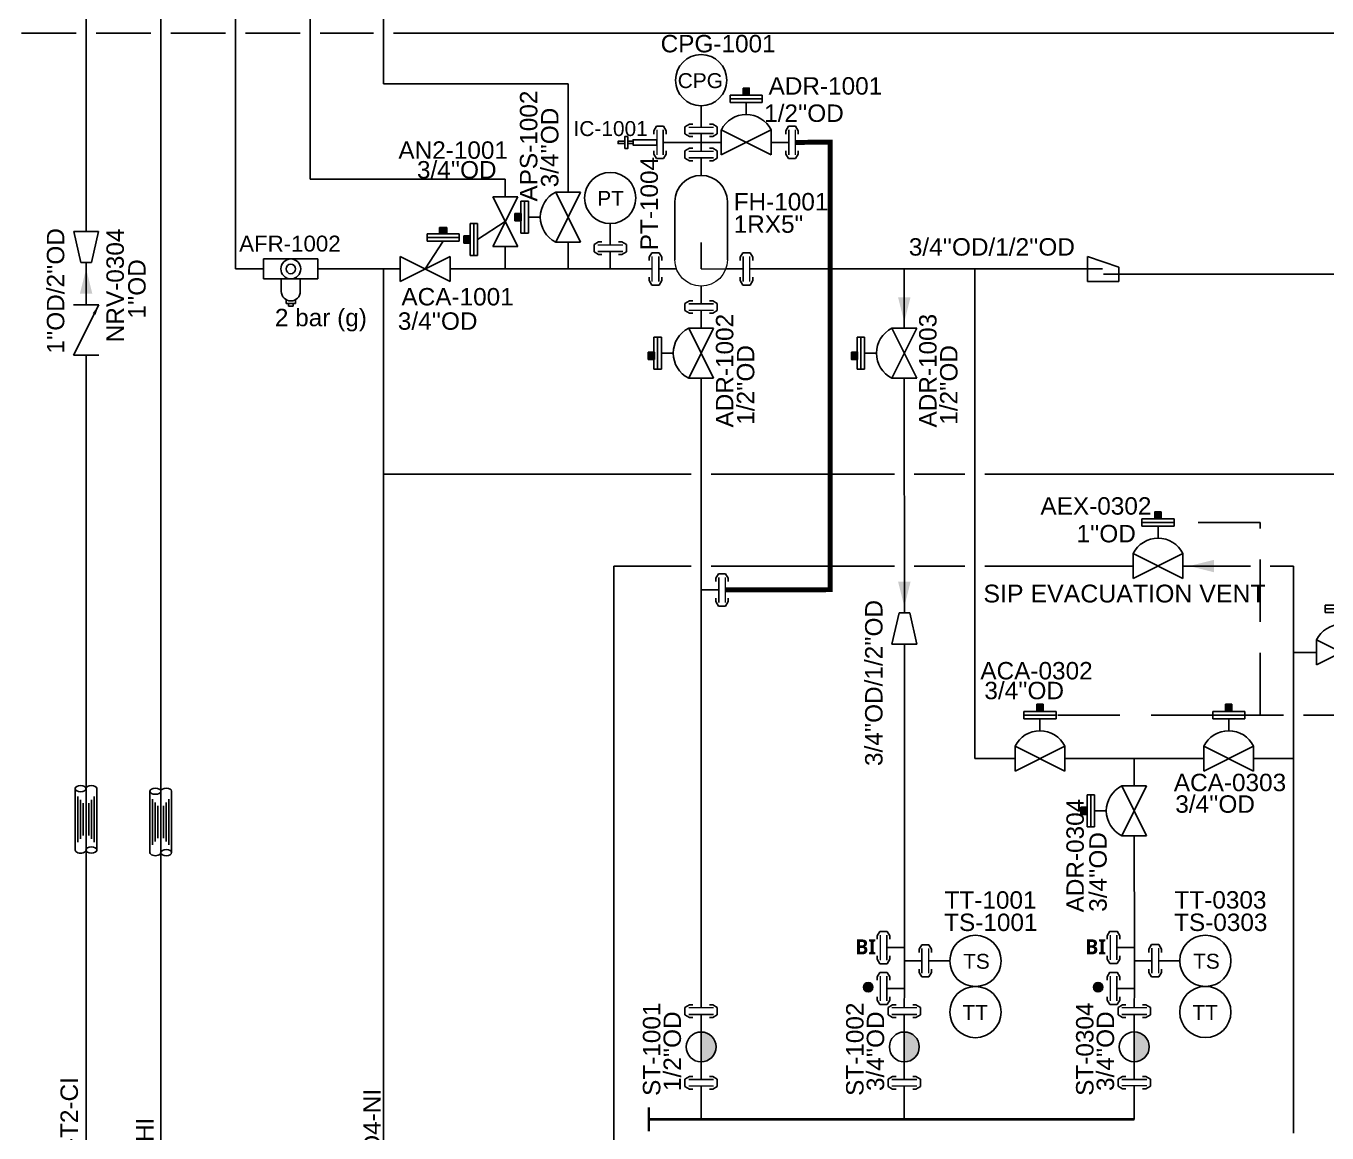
# Model space of a CAD drawing. Header units: millimetres. Extents: x -6754 to 5895, y -4820 to 1016.
# Drawn here: x -2334.4 to -2073.1, y -1510 to -1287.6 of the extents above; entities that cross this region are included whole.
import ezdxf
from ezdxf.enums import TextEntityAlignment as Align

# ---------------------------------------------------------------- set-up
doc = ezdxf.new("R2010")
doc.units = ezdxf.units.MM
doc.linetypes.add('ACAD_ISO04W100', pattern=[30.5, 24, -3, 0.5, -3])
doc.linetypes.add('HIDDEN', pattern=[0.375, 0.25, -0.125])
doc.layers.get('0').update_dxf_attribs({"linetype": 'CONTINUOUS'})
for name, color, linetype in [('A---SIGLD-CONN-EL', 7, 'CONTINUOUS'), ('can_move', 7, 'CONTINUOUS'), ('E---INDID------', 7, 'CONTINUOUS'), ('E---INDID-TEXT-25-35', 2, 'CONTINUOUS'), ('P---PEQID------', 7, 'CONTINUOUS'), ('P---PEQID-TEXT-25-35', 2, 'CONTINUOUS'), ('P---PFLGD------', 7, 'CONTINUOUS'), ('P---PFLTD-TEXT-25-35', 2, 'CONTINUOUS'), ('P---PLINB-CA040', 7, 'CONTINUOUS'), ('P---PLINB-CA044', 7, 'CONTINUOUS'), ('P---PLINB-CA046', 7, 'CONTINUOUS'), ('P---PLINB-CA050', 7, 'CONTINUOUS'), ('P---PLINB-CHWR039', 7, 'CONTINUOUS'), ('P---PLINB-CON012', 7, 'CONTINUOUS'), ('P---PLINB-DRH191', 7, 'CONTINUOUS'), ('P---PLINB-DRH219', 7, 'CONTINUOUS'), ('P---PLINB-DRH221', 7, 'CONTINUOUS'), ('P---PLINB-DRH248', 7, 'CONTINUOUS'), ('P---PLINB-DROD016', 7, 'CONTINUOUS'), ('P---PLINB-EX042', 7, 'CONTINUOUS'), ('P---PLINB-N2042', 7, 'CONTINUOUS'), ('P---PLINB-N2044', 7, 'CONTINUOUS'), ('P---PLINB-N2046', 7, 'CONTINUOUS'), ('P---PLINB-P256', 7, 'CONTINUOUS'), ('P---PLINB-PRO012', 7, 'CONTINUOUS'), ('P---PLINB-PS094', 7, 'CONTINUOUS'), ('P---PLINB-PS108', 7, 'CONTINUOUS'), ('P---PLIND-TEXT-25-35', 2, 'CONTINUOUS'), ('P---PREDD-TEXT-18-25', 3, 'CONTINUOUS'), ('P---PVL3D-TEXT-25-35', 2, 'CONTINUOUS'), ('P---PVLSD-TEXT-18-25', 3, 'CONTINUOUS'), ('P---PVLSD-TEXT-25-35', 2, 'CONTINUOUS'), ('P---STRND------', 7, 'CONTINUOUS'), ('P---STRND-TEXT-25-35', 2, 'CONTINUOUS'), ('P---TANKB-V03', 7, 'CONTINUOUS'), ('P---TANKB-V10', 7, 'CONTINUOUS'), ('VALVE', 6, 'CONTINUOUS')]:
    doc.layers.add(name, color=color, linetype=linetype)
doc.styles.add('ROMANS', font='romans.shx')
doc.styles.get("Standard").update_dxf_attribs({"font": 'arial.ttf'})
doc.dimstyles.get("Standard").update_dxf_attribs({"dimtxt": 2.5, "dimasz": 2.5, "dimexe": 1.25, "dimexo": 0.625, "dimtad": 1, "dimdec": 4, "dimdsep": 46, "dimlunit": 6, "dimtxsty": 'STANDARD', "dimcen": 2.5, "dimadec": 0, "dimazin": 0, "dimtfac": 1, "dimtdec": 4, "dimtmove": 0, "dimatfit": 3, "dimfxl": 1, "dimtolj": 1, "dimtzin": 0, "dimarcsym": 0})

# ---------------------------------------------------------------- blocks, each defined once
blk = doc.blocks.new('KLIHTUKUJHJ')
at = {"color": 6}
for p, q in [((13254.67, 592.87), (13254.67, 588.87)), ((13265.58, 592.87), (13254.67, 592.87)), ((13265.58, 588.87), (13265.58, 592.87)), ((13254.67, 588.87), (13265.58, 588.87)), ((13258.22, 588.87), (13258.22, 586.36)), ((13262.03, 588.87), (13262.03, 586.36)), ((13259.16, 583.95), (13259.16, 584.71)), ((13260.12, 583.95), (13259.16, 583.95)), ((13259.64, 583.42), (13259.64, 583.95)), ((13260.12, 583.42), (13259.64, 583.42)), ((13260.12, 583.95), (13261.08, 583.95)), ((13260.12, 583.42), (13260.6, 583.42)), ((13260.6, 583.42), (13260.6, 583.95)), ((13261.08, 583.95), (13261.08, 584.71))]:
    blk.add_line(p, q, dxfattribs=at)
for radius in [2, 0.957]:
    blk.add_circle((13260.12, 590.87), radius, dxfattribs=at)
blk.add_arc((13260.12, 586.36), 1.91, 180, 0, dxfattribs=at)
blk = doc.blocks.new('phi_15863494286')
at = {"color": 0, "linetype": 'ByBlock'}
blk.add_blockref('KLIHTUKUJHJ', (-13254.67, -590.87), dxfattribs=at)
for tag, p in [('CODE', (0.89, 7.27)), ('PRESSURE', (0.89, 3.31))]:
    blk.add_attdef(tag, p, '', height=3.2)
at = {"flags": 1}
for p, rotation in [((0, 0), 180), ((5.45, -7.45), 270)]:
    blk.add_attdef('PHI_CONNECTIONPOINT', p, '', height=0.1, rotation=rotation, dxfattribs=at)
blk.add_attdef('PHI_CONNECTIONPOINT', (10.9, 0), '', height=0.1, dxfattribs=at)
blk = doc.blocks.new('A$C25422821')
at = {"color": 6}
blk.add_line((15.86, 9.01), (15.86, 3.61), dxfattribs=at)
at = {"layer": 'VALVE', "color": 6}
for p, q in [((0, 12.63), (0, 0)), ((0, 12.63), (15.86, 9.01)), ((15.86, 3.61), (0, 0))]:
    blk.add_line(p, q, dxfattribs=at)
blk = doc.blocks.new('phi_15825407484')
at = {"color": 0, "linetype": 'ByBlock', "xscale": 0.3945994, "yscale": 0.3945994, "zscale": 0.3945994}
blk.add_blockref('A$C25422821', (-6.26, -2.49), dxfattribs=at)
at = {"flags": 1}
for tag in ['PHI_CONNECTIONPOINT', 'PHI_INSERTPOINT']:
    blk.add_attdef(tag, (-6.26, 0), '', height=0.1, rotation=180, dxfattribs=at)
blk.add_attdef('PHI_CONNECTIONPOINT', (0, 0), '', height=0.1, dxfattribs=at)
blk.add_attdef('SPECRED', (-9.78, -6.17), '', height=2.5)
blk = doc.blocks.new('APV')
at = {"color": 6}
blk.add_line((1637.22, 801.29), (1640.82, 806.87), dxfattribs=at)
at = {"layer": 'VALVE'}
for p, q in [((1637.59, 808.35), (1644.05, 808.35)), ((1637.59, 808.35), (1637.59, 806.87)), ((1637.59, 807.61), (1644.05, 807.61)), ((1644.05, 808.35), (1644.05, 806.87)), ((1637.59, 806.87), (1644.05, 806.87)), ((1632.22, 803.79), (1632.22, 798.79)), ((1642.22, 803.79), (1632.22, 798.79)), ((1632.22, 803.79), (1642.22, 798.79)), ((1642.22, 803.79), (1642.22, 798.79))]:
    blk.add_line(p, q, dxfattribs=at)
blk = doc.blocks.new('phi_15825452495')
at = {"color": 0, "linetype": 'ByBlock'}
blk.add_blockref('APV', (-1637.22, -801.29), dxfattribs=at)
at = {"flags": 1}
blk.add_attdef('PHI_CONNECTIONPOINT', (-5, 0), '', height=0.1, rotation=180, dxfattribs=at)
for tag, p in [('PHI_INSERTPOINT', (0, 0)), ('PHI_CONNECTIONPOINT', (5, 0))]:
    blk.add_attdef(tag, p, '', height=0.1, dxfattribs=at)
for tag, p in [('PRJ_TAG_B', (-8.12, -6.4)), ('DNCALC', (-3.96, -9.91))]:
    blk.add_attdef(tag, p, '', height=2.5)
blk = doc.blocks.new('phi_16777685060')
at = {"color": 0, "linetype": 'ByBlock'}
for p, q in [((2.52, 1.82), (2.52, 13.53)), ((13.06, 13.53), (13.06, 1.82))]:
    blk.add_line(p, q, dxfattribs=at)
at = {"color": 0, "linetype": 'ByBlock', "lineweight": 0}
for p, q in [((7.79, 0), (0, 0)), ((15.46, 0), (12.73, 0))]:
    blk.add_line(p, q, dxfattribs=at)
at = {"color": 0, "linetype": 'ByBlock'}
blk.add_arc((7.79, 13.53), 5.27, 0, 180, dxfattribs=at)
at = {"color": 0, "linetype": 'ByBlock', "lineweight": 0}
blk.add_arc((7.79, 1.82), 5.27, 180, 0, dxfattribs=at)
at = {"color": 7}
for tag, p in [('CODE', (18.27, 11.76)), ('SIZE1_PRAJ', (16.92, 7.7)), ('USER1', (17.26, 2.92))]:
    blk.add_attdef(tag, p, '', height=3.5, dxfattribs=at)
at = {"flags": 1}
blk.add_attdef('PHI_CONNECTIONPOINT', (0, 0), '', height=0.126, rotation=180, dxfattribs=at)
blk.add_attdef('PHI_CONNECTIONPOINT', (15.46, 0), '', height=0.126, dxfattribs=at)
blk = doc.blocks.new('rgyjryjyfrjfhjgfgj')
at = {"color": 0, "linetype": 'ByBlock'}
for p, q in [((716.48, 396.87), (717.39, 397.41)), ((717.39, 397.41), (718.05, 397.41)), ((722.07, 397.41), (721.4, 397.41)), ((722.97, 396.87), (722.07, 397.41)), ((716.48, 395.42), (717.39, 394.88)), ((717.39, 394.88), (718.05, 394.88)), ((722.07, 394.88), (721.4, 394.88)), ((722.97, 395.42), (722.07, 394.88)), ((722.97, 395.42), (722.97, 396.87))]:
    blk.add_line(p, q, dxfattribs=at)
at = {"color": 6, "linetype": 'ByBlock'}
blk.add_line((719.73, 391.95), (719.73, 395.48), dxfattribs=at)
at = {"color": 1, "linetype": 'ByBlock', "lineweight": 15}
blk.add_lwpolyline([(717.23, 396.8), (722.23, 396.8)], dxfattribs=at)
at = {"color": 6, "linetype": 'ByBlock'}
blk.add_lwpolyline([(717.23, 395.48), (722.23, 395.48)], dxfattribs=at)
blk = doc.blocks.new('phi_158624437617')
at = {"color": 0, "linetype": 'ByBlock'}
blk.add_line((-3.24, 3.47), (-3.24, 4.92), dxfattribs=at)
blk.add_blockref('rgyjryjyfrjfhjgfgj', (-719.73, -391.95), dxfattribs=at)
at = {"flags": 1}
for p, rotation in [((0, 4.85), 90), ((0, 0), 270)]:
    blk.add_attdef('PHI_CONNECTIONPOINT', p, '', height=0.1, rotation=rotation, dxfattribs=at)
blk = doc.blocks.new('phi_15825218758')
at = {"color": 0, "linetype": 'ByBlock'}
blk.add_line((-3.24, 3.47), (-3.24, 4.92), dxfattribs=at)
blk.add_blockref('rgyjryjyfrjfhjgfgj', (-719.73, -391.95), dxfattribs=at)
at = {"flags": 1}
for p, rotation in [((0, 4.85), 90), ((0, 0), 270)]:
    blk.add_attdef('PHI_CONNECTIONPOINT', p, '', height=0.1, rotation=rotation, dxfattribs=at)
blk = doc.blocks.new('icc')
at = {"color": 0, "linetype": 'ByBlock'}
for points in [[(253.08, 350.51), (257.85, 350.51), (257.85, 349.41), (253.08, 349.41)], [(258.86, 350.2), (257.85, 350.2), (257.85, 349.71), (258.86, 349.71)], [(258.86, 351.15), (259.47, 351.15), (259.47, 348.77), (258.86, 348.77)], [(259.47, 350.2), (260.84, 350.2), (260.84, 349.71), (259.47, 349.71)]]:
    blk.add_lwpolyline(points, close=True, dxfattribs=at)
blk = doc.blocks.new('phi_15578922970')
at = {"color": 0, "linetype": 'ByBlock'}
blk.add_blockref('icc', (-253.08, -349.96), dxfattribs=at)
at = {"ltscale": 10, "flags": 1}
blk.add_attdef('PHI_CONNECTIONPOINT', (0, 0), '', height=0.1, rotation=180, dxfattribs=at)
blk = doc.blocks.new('CPG 1')
at = {"color": 0, "linetype": 'ByBlock'}
blk.add_line((2154.07, -1067.18), (2154.07, -1071.45), dxfattribs=at)
blk.add_circle((2154.07, -1062.04), 5.14, dxfattribs=at)
blk.add_text('CPG', height=3, rotation=359.9879, dxfattribs=at).set_placement((2149.37, -1063.63))
blk = doc.blocks.new('phi_158252447930')
at = {"color": 0, "linetype": 'ByBlock'}
blk.add_blockref('CPG 1', (-2154.07, 1071.45), dxfattribs=at)
blk.add_attdef('PLANT_BMK', (1.5, 15.32), '', height=3.2, rotation=90)
at = {"flags": 1}
for tag in ['PHI_CONNECTIONPOINT', 'PHI_INSERTPOINT']:
    blk.add_attdef(tag, (0, 0), '', height=0.1, rotation=269.9879, dxfattribs=at)
blk = doc.blocks.new('ADV')
at = {"color": 6}
blk.add_arc((1709.4, 811.99), 5.59, 26.5651, 153.4349, dxfattribs=at)
at = {"layer": 'VALVE'}
for p, q in [((1706.18, 821.46), (1712.63, 821.46)), ((1706.18, 821.46), (1706.18, 819.98)), ((1706.18, 820.72), (1712.63, 820.72)), ((1712.63, 821.46), (1712.63, 819.98)), ((1706.18, 819.98), (1712.63, 819.98)), ((1709.4, 817.58), (1709.4, 819.98)), ((1704.4, 814.49), (1704.4, 809.49)), ((1714.4, 814.49), (1704.4, 809.49)), ((1704.4, 814.49), (1714.4, 809.49)), ((1714.4, 814.49), (1714.4, 809.49))]:
    blk.add_line(p, q, dxfattribs=at)
blk = doc.blocks.new('phi_16777588438')
at = {"color": 0, "linetype": 'ByBlock'}
blk.add_blockref('ADV', (-1709.4, -811.99), dxfattribs=at)
at = {"flags": 1}
blk.add_attdef('PHI_CONNECTIONPOINT', (-5, 0), '', height=0.1, rotation=180, dxfattribs=at)
for tag, p in [('PHI_INSERTPOINT', (0, 0)), ('PHI_CONNECTIONPOINT', (5, 0))]:
    blk.add_attdef(tag, p, '', height=0.1, dxfattribs=at)
at = {"color": 7}
for tag, p in [('PRJ_TAG_B', (-12.54, -6.47)), ('DNCALC', (-8.39, -11.88))]:
    blk.add_attdef(tag, p, '', height=3.5, dxfattribs=at)
blk = doc.blocks.new('phi_158252436928')
at = {"color": 0, "linetype": 'ByBlock'}
blk.add_circle((-5.14, 0), 5.14, dxfattribs=at)
blk.add_text('TT', height=3, rotation=359.9879, dxfattribs=at).set_placement((-7.75, -1.58))
at = {"flags": 1}
for tag in ['PHI_CONNECTIONPOINT', 'PHI_INSERTPOINT']:
    blk.add_attdef(tag, (0, 0), '', height=0.1, rotation=359.9879, dxfattribs=at)
blk.add_attdef('DEVICE', (-12.28, -9.32), '', height=3.5)
blk = doc.blocks.new('ST1')
at = {"linetype": 'ByBlock'}
h = blk.add_hatch(color=0, dxfattribs=at)
h.dxf.hatch_style = 1
h.paths.add_polyline_path([(289.45, -286.11), (289.45, -291.11, 0.414214), (291.95, -288.61, 0.414214)])
at = {"color": 0, "linetype": 'ByBlock'}
blk.add_line((289.45, -291.11), (289.45, -286.11), dxfattribs=at)
blk.add_circle((289.45, -288.61), 2.5, dxfattribs=at)
blk = doc.blocks.new('phi_15831288483')
at = {"color": 0, "linetype": 'ByBlock', "xscale": 1.2, "yscale": 1.2, "zscale": 1.2}
blk.add_blockref('ST1', (-347.34, 343.33), dxfattribs=at)
at = {"extrusion": (7.4988e-33, 1.22465e-16, -1), "flags": 1}
for tag, p, rotation in [('PHI_CONNECTIONPOINT', (0, -0.19), 90), ('PHI_CONNECTIONPOINT', (0, -6), 270), ('PHI_INSERTPOINT', (0, -6), 180)]:
    blk.add_attdef(tag, p, '', height=0.1, rotation=rotation, dxfattribs=at)
for tag, p in [('CODE', (4.53, -2.75)), ('DN1', (6.61, -7.4))]:
    blk.add_attdef(tag, p, '', height=3.5)
blk = doc.blocks.new('phi_16763520997')
at = {"color": 0, "linetype": 'ByBlock'}
blk.add_line((4.27, 0), (0, 0), dxfattribs=at)
blk.add_circle((9.41, -0.01), 5.14, dxfattribs=at)
blk.add_text('TS', height=3, rotation=359.9546, dxfattribs=at).set_placement((6.94, -1.59))
blk.add_attdef('DEVICE', (-16.96, 5.99), '', height=3.5, rotation=359.9546)
at = {"flags": 1}
for tag, p in [('PHI_CONNECTIONPOINT', (-0.05, 0)), ('PHI_INSERTPOINT', (0, 0))]:
    blk.add_attdef(tag, p, '', height=0.1, rotation=359.9546, dxfattribs=at)
blk = doc.blocks.new('phi_15863337301')
at = {"color": 0, "linetype": 'ByBlock'}
blk.add_blockref('ADV', (-1709.4, -811.99), dxfattribs=at)
at = {"flags": 1}
blk.add_attdef('PHI_CONNECTIONPOINT', (-5, 0), '', height=0.1, rotation=180, dxfattribs=at)
for tag, p in [('PHI_INSERTPOINT', (0, 0)), ('PHI_CONNECTIONPOINT', (5, 0))]:
    blk.add_attdef(tag, p, '', height=0.1, dxfattribs=at)
for tag, p in [('PRJ_TAG_B', (-8.12, -5.93)), ('DNCALC', (-3.96, -9.44))]:
    blk.add_attdef(tag, p, '', height=2.5)
blk = doc.blocks.new('A$C6A174CB4')
at = {"color": 6}
for p, q in [((15.86, 7.27), (15.86, 0)), ((0, 6.31), (7.62, 6.31)), ((15.86, 3.63), (8.12, 3.63))]:
    blk.add_line(p, q, dxfattribs=at)
at = {"layer": 'VALVE', "color": 6}
for p, q in [((0, 12.63), (0, 0)), ((0, 12.63), (15.86, 7.27)), ((15.86, 0), (0, 0))]:
    blk.add_line(p, q, dxfattribs=at)
blk = doc.blocks.new('phi_16777711712')
at = {"color": 0, "linetype": 'ByBlock', "xscale": -0.395994, "yscale": 0.395994, "zscale": 0.395994, "rotation": 180}
blk.add_blockref('A$C6A174CB4', (-6.28, 1.44), dxfattribs=at)
at = {"flags": 1}
blk.add_attdef('PHI_CONNECTIONPOINT', (0, 0), '', height=0.1, dxfattribs=at)
for tag in ['PHI_CONNECTIONPOINT', 'PHI_INSERTPOINT']:
    blk.add_attdef(tag, (-6.28, -1.06), '', height=0.1, rotation=180, dxfattribs=at)
blk.add_attdef('SPECRED', (-9.81, -7.24), '', height=2.5)
blk = doc.blocks.new('ddbh')
at = {"color": 0, "linetype": 'Continuous'}
for p, q in [((102.13, 115.71), (146.62, 115.71)), ((146.62, 100.01), (102.13, 100.01))]:
    blk.add_line(p, q, dxfattribs=at)
at = {"color": 5, "linetype": 'Continuous'}
for p, q in [((107.81, 113.77), (140.94, 113.77)), ((110.22, 111.84), (138.53, 111.84)), ((110.22, 103.87), (138.53, 103.87)), ((112.62, 109.91), (136.12, 109.91)), ((112.62, 105.8), (136.12, 105.8)), ((107.81, 101.94), (140.94, 101.94))]:
    blk.add_line(p, q, dxfattribs=at)
at = {"color": 0, "linetype": 'Continuous'}
for centre, start_param, end_param in [((102.13, 111.78), 0, 3.141593), ((146.62, 103.93), 3.141593, 6.283185)]:
    blk.add_ellipse(centre, major_axis=(0, 3.93), ratio=0.568604, start_param=start_param, end_param=end_param, dxfattribs=at)
at = {"color": 0, "linetype": 'Continuous', "extrusion": (0, 0, -1)}
for centre, major_axis in [((146.62, 111.78), (0, 3.93)), ((102.13, 103.93), (0, -3.93))]:
    blk.add_ellipse(centre, major_axis=major_axis, ratio=0.568604, dxfattribs=at)
blk = doc.blocks.new('phi_16781899102')
at = {"color": 0, "linetype": 'ByBlock', "xscale": 0.395994, "yscale": 0.395994, "zscale": 0.395994}
blk.add_blockref('ddbh', (-40.44, -42.71), dxfattribs=at)
at = {"flags": 1}
for p, rotation in [((0, 0), 180), ((17.62, 0), 90)]:
    blk.add_attdef('PHI_INSERTPOINT', p, '', height=0.1, rotation=rotation, dxfattribs=at)
blk = doc.blocks.new('gbng')
at = {"color": 0, "linetype": 'Continuous'}
for p, q in [((102.13, 150.21), (146.62, 150.21)), ((146.62, 134.51), (102.13, 134.51))]:
    blk.add_line(p, q, dxfattribs=at)
at = {"color": 1, "linetype": 'Continuous'}
for p, q in [((107.81, 148.27), (140.94, 148.27)), ((110.22, 146.34), (138.53, 146.34)), ((112.62, 144.41), (136.12, 144.41)), ((107.81, 136.44), (140.94, 136.44)), ((110.22, 138.37), (138.53, 138.37)), ((112.62, 140.3), (136.12, 140.3))]:
    blk.add_line(p, q, dxfattribs=at)
at = {"color": 0, "linetype": 'Continuous'}
for centre, start_param, end_param in [((102.13, 146.28), 0, 3.141593), ((146.62, 138.43), 3.141593, 6.283185)]:
    blk.add_ellipse(centre, major_axis=(0, 3.93), ratio=0.568604, start_param=start_param, end_param=end_param, dxfattribs=at)
at = {"color": 0, "linetype": 'Continuous', "extrusion": (0, 0, -1)}
for centre, major_axis in [((102.13, 138.43), (0, -3.93)), ((146.62, 146.28), (0, 3.93))]:
    blk.add_ellipse(centre, major_axis=major_axis, ratio=0.568604, dxfattribs=at)
blk = doc.blocks.new('phi_16781898880')
at = {"color": 0, "linetype": 'ByBlock', "xscale": 0.395994, "yscale": 0.395994, "zscale": 0.395994}
blk.add_blockref('gbng', (-40.44, -56.37), dxfattribs=at)
at = {"flags": 1}
for p, rotation in [((0, 0), 180), ((17.62, 0), 90)]:
    blk.add_attdef('PHI_INSERTPOINT', p, '', height=0.1, rotation=rotation, dxfattribs=at)
blk = doc.blocks.new('phi_158253606254')
at = {"color": 0, "linetype": 'ByBlock'}
blk.add_line((0, 4.27), (0, 0), dxfattribs=at)
blk.add_circle((0, 9.41), 5.14, dxfattribs=at)
blk.add_text('PT', height=3, rotation=359.9879, dxfattribs=at).set_placement((-2.61, 7.83))
blk.add_attdef('PLANT_BMK', (1.5, 15.32), '', height=3.2, rotation=90)
at = {"flags": 1}
for tag in ['PHI_CONNECTIONPOINT', 'PHI_INSERTPOINT']:
    blk.add_attdef(tag, (0, 0), '', height=0.1, rotation=269.9879, dxfattribs=at)
blk = doc.blocks.new('A$C73A0612B')
at = {"layer": 'VALVE'}
for p, q in [((0, 12.63), (0, 0)), ((25.25, 12.63), (25.25, 0))]:
    blk.add_line(p, q, dxfattribs=at)
at = {"color": 6}
blk.add_leader([(25.25, 12.63), (0, 0)], dimstyle='STANDARD', override={"dimasz": 5}, dxfattribs=at)
blk = doc.blocks.new('phi_15826258899')
at = {"color": 0, "linetype": 'ByBlock', "xscale": 0.4, "yscale": 0.4, "zscale": 0.4}
blk.add_blockref('A$C73A0612B', (-5.05, -2.53), dxfattribs=at)
at = {"flags": 1}
blk.add_attdef('PHI_CONNECTIONPOINT', (-5.05, 0), '', height=0.1, rotation=180, dxfattribs=at)
for tag, p in [('PHI_INSERTPOINT', (0, 0)), ('PHI_CONNECTIONPOINT', (5.05, 0))]:
    blk.add_attdef(tag, p, '', height=0.1, dxfattribs=at)
for tag, p in [('TAG_PRJ', (-5.8, -5.6)), ('CODE', (-3.82, -8.78)), ('DNCALC', (-3.82, -12.17))]:
    blk.add_attdef(tag, p, '', height=2.5)

msp = doc.modelspace()

# ---------------------------------------------------------------- hatches: boundary and pattern name
h = msp.add_hatch(color=1)
h.dxf.hatch_style = 1
h.paths.add_polyline_path([(-2189.15, -1301.51), (-2189.15, -1300.06), (-2190.38, -1300.06), (-2190.38, -1301.51)])
h = msp.add_hatch(color=1)
h.dxf.hatch_style = 1
h.paths.add_polyline_path([(-2236.23, -1326.71), (-2234.99, -1326.71), (-2234.99, -1325.26), (-2236.23, -1325.26)])
h = msp.add_hatch(color=1)
h.dxf.hatch_style = 1
h.paths.add_polyline_path([(-2251.36, -1329.33), (-2249.91, -1329.33), (-2249.91, -1328.09), (-2251.36, -1328.09)])
h = msp.add_hatch(color=1)
h.dxf.hatch_style = 1
h.paths.add_polyline_path([(-2245.22, -1331.19), (-2245.22, -1329.74), (-2246.46, -1329.74), (-2246.46, -1331.19)])
h = msp.add_hatch(color=1)
h.dxf.hatch_style = 1
h.paths.add_polyline_path([(-2209.44, -1354.55), (-2208.2, -1354.55), (-2208.2, -1353.1), (-2209.44, -1353.1)])
h = msp.add_hatch(color=1)
h.dxf.hatch_style = 1
h.paths.add_polyline_path([(-2168.63, -1354.55), (-2167.39, -1354.55), (-2167.39, -1353.1), (-2168.63, -1353.1)])
h = msp.add_hatch(color=1)
h.dxf.hatch_style = 1
h.paths.add_polyline_path([(-2107.67, -1386.62), (-2107.67, -1385.17), (-2106.43, -1385.17), (-2106.43, -1386.62)])
h = msp.add_hatch(color=1)
h.dxf.hatch_style = 1
h.paths.add_polyline_path([(-2130.15, -1425.3), (-2130.15, -1423.85), (-2131.39, -1423.85), (-2131.39, -1425.3)])
h = msp.add_hatch(color=1)
h.dxf.hatch_style = 1
h.paths.add_polyline_path([(-2092.25, -1425.3), (-2092.25, -1423.85), (-2093.48, -1423.85), (-2093.48, -1425.3)])
h = msp.add_hatch(color=1)
h.dxf.hatch_style = 1
h.paths.add_polyline_path([(-2121.31, -1445.97), (-2121.31, -1444.52), (-2122.55, -1444.52), (-2122.55, -1445.97)])
h = msp.add_hatch(color=256)
h.dxf.hatch_style = 1
h.paths.add_polyline_path([(-2164.32, -1480.69, -1), (-2166.22, -1480.69, -1)])
h = msp.add_hatch(color=256)
h.dxf.hatch_style = 1
h.paths.add_polyline_path([(-2118.13, -1480.68, -1), (-2120.04, -1480.68, -1)])

# ---------------------------------------------------------------- linework, layer by layer
at = {"color": 6}
msp.add_line((-2202.88, -1310.97), (-2198.82, -1310.97), dxfattribs=at)
at = {"color": 1}
for points in [[(-2190.38, -1300.06), (-2189.15, -1300.06), (-2189.15, -1301.51), (-2190.38, -1301.51)], [(-2236.23, -1325.26), (-2234.99, -1325.26), (-2234.99, -1326.71), (-2236.23, -1326.71)], [(-2249.91, -1328.09), (-2249.91, -1329.33), (-2251.36, -1329.33), (-2251.36, -1328.09)], [(-2246.46, -1329.75), (-2245.22, -1329.74), (-2245.22, -1331.19), (-2246.46, -1331.2)], [(-2209.44, -1353.1), (-2208.2, -1353.1), (-2208.2, -1354.55), (-2209.44, -1354.55)], [(-2168.63, -1353.1), (-2167.39, -1353.1), (-2167.39, -1354.55), (-2168.63, -1354.55)], [(-2106.43, -1385.17), (-2107.67, -1385.17), (-2107.67, -1386.62), (-2106.43, -1386.62)], [(-2131.39, -1423.85), (-2130.15, -1423.85), (-2130.15, -1425.3), (-2131.39, -1425.3)], [(-2093.48, -1423.85), (-2092.25, -1423.85), (-2092.25, -1425.3), (-2093.48, -1425.3)], [(-2122.55, -1444.52), (-2121.31, -1444.52), (-2121.31, -1445.97), (-2122.55, -1445.97)]]:
    msp.add_lwpolyline(points, close=True, dxfattribs=at)
at = {"const_width": 0.5}
msp.add_lwpolyline([(-2209.33, -1504.83), (-2209.33, -1509.66)], dxfattribs=at)
for centre in [(-2165.27, -1480.69), (-2119.09, -1480.68)]:
    msp.add_circle(centre, 0.952)
at = {"layer": 'A---SIGLD-CONN-EL', "color": 7, "linetype": 'HIDDEN', "ltscale": 50}
for points in [[(-2086.51, -1387.36), (-2103.82, -1387.36)], [(-2086.51, -1426.04), (-2086.51, -1387.36)], [(-2127.21, -1426.04), (-2086.51, -1426.04)], [(-2086.51, -1426.04), (-2081.86, -1426.04)], [(-2077.86, -1426.04), (-2030.06, -1426.04)]]:
    msp.add_lwpolyline(points, dxfattribs=at)
at = {"layer": 'can_move', "linetype": 'HIDDEN', "ltscale": 50, "const_width": 1}
msp.add_lwpolyline([(-2179.91, -1310.97), (-2172.9, -1310.92), (-2172.9, -1400.82), (-2193.97, -1400.88)], dxfattribs=at)
at = {"layer": 'P---PLINB-CA040', "color": 152, "linetype": 'Continuous', "ltscale": 0.1}
msp.add_line((-2198.82, -1336.39), (-2198.82, -1331.07), dxfattribs=at)
for points in [[(-2286.68, -1336.39), (-2292.33, -1336.39)], [(-2262.6, -1336.39), (-2275.77, -1336.39)], [(-2262.6, -1336.39), (-2259.24, -1336.39)], [(-2249.24, -1336.39), (-2238.16, -1336.39)], [(-2238.16, -1336.39), (-2225.53, -1336.39)], [(-2225.53, -1336.39), (-2217.07, -1336.39)], [(-2217.07, -1336.39), (-2208.62, -1336.39)], [(-2189.02, -1336.39), (-2158.02, -1336.39)], [(-2158.02, -1336.39), (-2143.83, -1336.39)], [(-2143.83, -1336.39), (-2121.2, -1336.39)], [(-2143.83, -1336.39), (-2143.83, -1434.76)], [(-2143.83, -1434.76), (-2135.77, -1434.76)], [(-2125.77, -1434.76), (-2111.85, -1434.76)], [(-2111.85, -1434.76), (-2097.86, -1434.76)], [(-2087.86, -1434.76), (-2079.86, -1434.76)], [(-2079.86, -1434.76), (-2079.86, -1510.03)]]:
    msp.add_lwpolyline(points, dxfattribs=at)
at = {"layer": 'P---PLINB-CA044', "color": 152, "linetype": 'Continuous', "ltscale": 0.1}
for points in [[(-2262.6, -1353.42), (-2262.6, -1377.6)], [(-2262.6, -1377.6), (-2262.6, -1667.98)]]:
    msp.add_lwpolyline(points, dxfattribs=at)
at = {"layer": 'P---PLINB-CA046', "color": 152, "linetype": 'Continuous', "ltscale": 0.1}
for points in [[(-2292.33, -1079.85), (-2292.33, -1336.39)], [(-2262.6, -1336.39), (-2262.6, -1353.42)], [(-2262.6, -1377.6), (-2200.82, -1377.6)], [(-2196.82, -1377.6), (-2160.01, -1377.6)], [(-2156.01, -1377.6), (-2145.83, -1377.6)], [(-2141.83, -1377.6), (-2030.06, -1377.6)]]:
    msp.add_lwpolyline(points, dxfattribs=at)
at = {"layer": 'P---PLINB-CA050', "color": 152, "linetype": 'Continuous', "ltscale": 0.1}
msp.add_lwpolyline([(-2114.92, -1337.45), (-2030.06, -1337.45)], dxfattribs=at)
at = {"layer": 'P---PLINB-CHWR039', "color": 5, "linetype": 'Continuous', "ltscale": 0.1}
for points in [[(-2322.33, -1328.86), (-2322.33, -1256.33)], [(-2322.33, -1343.63), (-2322.33, -1335.12)], [(-2322.33, -1708.01), (-2322.33, -1353.73)]]:
    msp.add_lwpolyline(points, dxfattribs=at)
at = {"layer": 'P---PLINB-CHWR039', "color": 5, "linetype": 'ByBlock'}
msp.add_solid([(-2322.33, -1336.37), (-2321.08, -1341.37), (-2323.58, -1341.37)], dxfattribs=at)
at = {"layer": 'P---PLINB-CON012', "color": 230, "linetype": 'ACAD_ISO04W100', "const_width": 0.5}
for points in [[(-2209.33, -1507.24), (-2198.82, -1507.24)], [(-2198.82, -1507.24), (-2158.01, -1507.24)], [(-2158.01, -1507.24), (-2111.82, -1507.24)]]:
    msp.add_lwpolyline(points, dxfattribs=at)
at = {"layer": 'P---PLINB-DRH191', "color": 7, "linetype": 'Continuous', "ltscale": 0.1}
for points in [[(-2111.85, -1434.76), (-2111.85, -1440.25)], [(-2111.85, -1450.25), (-2111.81, -1472.7)], [(-2111.81, -1472.7), (-2111.81, -1475.37)], [(-2111.81, -1475.37), (-2111.81, -1480.94)], [(-2111.81, -1480.94), (-2111.83, -1484.81)], [(-2111.82, -1486.13), (-2111.85, -1490)], [(-2198.82, -1489.87), (-2198.82, -1495.68)], [(-2158.01, -1489.87), (-2158.01, -1495.68)], [(-2111.83, -1489.86), (-2111.83, -1495.67)], [(-2111.83, -1500.52), (-2111.82, -1507.24)]]:
    msp.add_lwpolyline(points, dxfattribs=at)
at = {"layer": 'P---PLINB-DRH219', "color": 7, "linetype": 'Continuous', "ltscale": 0.1}
for points in [[(-2198.82, -1344.69), (-2198.82, -1348.32)], [(-2198.82, -1358.32), (-2198.82, -1400.88)], [(-2198.82, -1400.88), (-2198.82, -1484.83)], [(-2198.82, -1500.53), (-2198.82, -1507.24)]]:
    msp.add_lwpolyline(points, dxfattribs=at)
at = {"layer": 'P---PLINB-DRH221', "color": 7, "linetype": 'Continuous', "ltscale": 0.1}
for points in [[(-2158, -1411.75), (-2157.99, -1472.72)], [(-2157.99, -1472.72), (-2157.99, -1475.39)], [(-2157.99, -1475.39), (-2157.99, -1480.95)], [(-2157.99, -1480.95), (-2158.01, -1484.83)], [(-2158.01, -1500.53), (-2158.01, -1507.24)]]:
    msp.add_lwpolyline(points, dxfattribs=at)
at = {"layer": 'P---PLINB-DRH248', "color": 7, "linetype": 'Continuous', "ltscale": 0.1}
msp.add_lwpolyline([(-2200.01, -1310.97), (-2194.76, -1310.97)], dxfattribs=at)
at = {"layer": 'P---PLINB-DROD016', "color": 7, "linetype": 'Continuous', "ltscale": 0.1}
for points in [[(-2158.02, -1336.39), (-2158.01, -1348.32)], [(-2158.01, -1358.32), (-2158, -1405.49)]]:
    msp.add_lwpolyline(points, dxfattribs=at)
at = {"layer": 'P---PLINB-DROD016', "color": 7, "linetype": 'ByBlock'}
for points in [[(-2158.01, -1347.07), (-2156.76, -1342.07), (-2159.26, -1342.07)], [(-2158, -1404.24), (-2156.76, -1399.24), (-2159.26, -1399.24)]]:
    msp.add_solid(points, dxfattribs=at)
at = {"layer": 'P---PLINB-EX042', "color": 232, "linetype": 'Continuous', "ltscale": 0.1}
for points in [[(-2200.82, -1396.08), (-2216.32, -1396.08)], [(-2216.32, -1396.08), (-2216.32, -1960.49)], [(-2160.01, -1396.08), (-2196.82, -1396.08)], [(-2145.83, -1396.08), (-2156.01, -1396.08)], [(-2112.05, -1396.08), (-2141.83, -1396.08)], [(-2088.51, -1396.08), (-2102.05, -1396.08)], [(-2079.86, -1396.08), (-2084.51, -1396.08)], [(-2079.86, -1413.42), (-2079.86, -1396.08)], [(-2079.86, -1413.42), (-2079.86, -1434.76)]]:
    msp.add_lwpolyline(points, dxfattribs=at)
at = {"layer": 'P---PLINB-EX042', "color": 232, "linetype": 'ByBlock'}
msp.add_solid([(-2100.8, -1396.08), (-2095.8, -1397.33), (-2095.8, -1394.83)], dxfattribs=at)
at = {"layer": 'P---PLINB-N2042', "color": 150, "linetype": 'Continuous', "ltscale": 0.1}
msp.add_lwpolyline([(-2277.33, -1147.34), (-2277.33, -1318.34)], dxfattribs=at)
at = {"layer": 'P---PLINB-N2046', "color": 150, "linetype": 'Continuous', "ltscale": 0.1}
for points in [[(-2277.33, -1318.34), (-2238.16, -1318.33)], [(-2238.16, -1318.33), (-2238.16, -1321.87)], [(-2238.16, -1331.87), (-2238.16, -1336.39)]]:
    msp.add_lwpolyline(points, dxfattribs=at)
at = {"layer": 'P---PLINB-P256', "color": 232, "linetype": 'Continuous', "ltscale": 0.1}
msp.add_lwpolyline([(-2079.86, -1413.42), (-2075.25, -1413.42)], dxfattribs=at)
at = {"layer": 'P---PLINB-PRO012', "color": 4, "linetype": 'Continuous', "ltscale": 0.1}
for points in [[(-2335.33, -1289), (-2324.33, -1289)], [(-2320.33, -1289), (-2309.33, -1289)], [(-2305.33, -1289), (-2294.33, -1289)], [(-2290.33, -1289), (-2279.33, -1289)], [(-2275.33, -1289), (-2264.61, -1289)], [(-2260.61, -1289), (-2030.06, -1289)]]:
    msp.add_lwpolyline(points, dxfattribs=at)
at = {"layer": 'P---PLINB-PS094', "color": 32, "linetype": 'Continuous', "ltscale": 0.1}
msp.add_lwpolyline([(-2307.33, -1239.18), (-2307.33, -1685.68)], dxfattribs=at)
at = {"layer": 'P---PLINB-PS108', "color": 32, "linetype": 'Continuous', "ltscale": 0.1}
for points in [[(-2262.61, -1173.88), (-2262.61, -1299.2)], [(-2262.61, -1299.2), (-2225.53, -1299.2)], [(-2225.53, -1299.2), (-2225.53, -1320.98)], [(-2225.53, -1330.98), (-2225.53, -1336.39)]]:
    msp.add_lwpolyline(points, dxfattribs=at)

# ---------------------------------------------------------------- block references
at = {"layer": 'E---INDID------'}
ref = msp.add_blockref('phi_158252436928', (-2138.59, -1485.68), dxfattribs=at)
ref.add_attrib('DEVICE', 'TT-1001', (-2149.93, -1464.91), dxfattribs={"layer": 'E---INDID-TEXT-25-35', "color": 7, "height": 3.5})
ref = msp.add_blockref('phi_158252436928', (-2092.4, -1485.67), dxfattribs=at)
ref.add_attrib('DEVICE', 'TT-0303', (-2103.75, -1464.89), dxfattribs={"layer": 'E---INDID-TEXT-25-35', "color": 7, "height": 3.5})
at = {"layer": 'P---PEQID------', "xscale": -1}
msp.add_blockref('phi_15578922970', (-2207.73, -1310.97), dxfattribs=at)
at = {"layer": 'P---PEQID------', "xscale": 0.7, "yscale": 0.7, "zscale": 0.7, "rotation": 90}
for name, p in [('phi_16781899102', (-2322.36, -1453.13)), ('phi_16781898880', (-2307.33, -1453.64))]:
    msp.add_blockref(name, p, dxfattribs=at)
at = {"layer": 'P---PFLGD------', "xscale": -1, "rotation": 90}
msp.add_blockref('phi_15825218758', (-2202.88, -1310.97), dxfattribs=at)
at = {"layer": 'P---PLINB-CA040'}
ref = msp.add_blockref('phi_158253606254', (-2217.07, -1331.54), dxfattribs=at)
ref.add_attrib('PLANT_BMK', 'PT-1004', (-2207.5, -1332.64), dxfattribs={"layer": 'E---INDID-TEXT-25-35', "color": 7, "height": 3.5, "rotation": 90})
ref = msp.add_blockref('phi_15863494286', (-2286.68, -1336.39), dxfattribs=at)
ref.add_attrib('CODE', 'AFR-1002', (-2291.59, -1332.9), dxfattribs={"layer": 'P---PVL3D-TEXT-25-35', "color": 7, "height": 3.2})
msp.add_blockref('phi_15825218758', (-2217.07, -1336.39), dxfattribs=at)
ref = msp.add_blockref('phi_16777711712', (-2114.92, -1337.45), dxfattribs=dict(at, xscale=-1, rotation=180))
ref.add_attrib('SPECRED', "3/4''OD/1/2''OD", dxfattribs={"layer": 'P---PREDD-TEXT-18-25', "color": 7, "height": 3.5}).set_placement((-2123.75, -1330.21), align=Align.TOP_RIGHT)
at = {"layer": 'P---PLINB-CA040', "rotation": 90.00000000000001}
msp.add_blockref('phi_158624437617', (-2203.77, -1336.39), dxfattribs=at)
at = {"layer": 'P---PLINB-CA040', "xscale": -1, "rotation": 270}
msp.add_blockref('phi_158624437617', (-2193.88, -1336.39), dxfattribs=at)
at = {"layer": 'P---PLINB-CHWR039'}
ref = msp.add_blockref('phi_15825407484', (-2322.33, -1335.12), dxfattribs=dict(at, rotation=270))
ref.add_attrib('SPECRED', "1''OD/2''OD", dxfattribs={"layer": 'P---PREDD-TEXT-18-25', "color": 7, "height": 3.5, "rotation": 90}).set_placement((-2330.22, -1328.19), align=Align.TOP_RIGHT)
at = {"layer": 'P---PLINB-CHWR039', "extrusion": (-2.44929e-16, -1.22465e-16, -1)}
ref = msp.add_blockref('phi_15826258899', (2322.33, -1348.68), dxfattribs=dict(at, rotation=90.00000000000009))
ref.add_attrib('CODE', 'NRV-0304', dxfattribs={"layer": 'P---PVLSD-TEXT-18-25', "color": 7, "height": 3.5, "rotation": 90}).set_placement((-2318.26, -1328.28), align=Align.TOP_RIGHT)
ref.add_attrib('DNCALC', "1''OD", dxfattribs={"layer": 'P---PVLSD-TEXT-18-25', "color": 7, "height": 3.5, "rotation": 90}).set_placement((-2313.89, -1334.44), align=Align.TOP_RIGHT)
at = {"layer": 'P---PLINB-DRH191'}
ref = msp.add_blockref('phi_16763520997', (-2106.95, -1475.37), dxfattribs=at)
ref.add_attrib('DEVICE', 'TS-0303', (-2103.83, -1469.39), dxfattribs={"layer": 'E---INDID-TEXT-25-35', "color": 7, "height": 3.5})
at = {"layer": 'P---PLINB-DRH191', "xscale": -1, "rotation": 90}
for p in [(-2111.81, -1472.7), (-2111.81, -1480.94)]:
    msp.add_blockref('phi_15825218758', p, dxfattribs=at)
at = {"layer": 'P---PLINB-DRH191'}
for p, rotation in [((-2111.81, -1475.37), 270), ((-2198.82, -1495.68), 180), ((-2158.01, -1495.68), 180), ((-2111.83, -1495.67), 180)]:
    msp.add_blockref('phi_15825218758', p, dxfattribs=dict(at, rotation=rotation))
ref = msp.add_blockref('phi_15831288483', (-2198.82, -1489.68), dxfattribs=at)
ref.add_attrib('DN1', "1/2''OD", (-2202.87, -1501.54), dxfattribs={"layer": 'P---PFLTD-TEXT-25-35', "color": 7, "height": 3.5, "rotation": 90})
ref.add_attrib('CODE', 'ST-1001', (-2207.01, -1502.52), dxfattribs={"layer": 'P---PFLTD-TEXT-25-35', "color": 7, "height": 3.5, "rotation": 90})
ref = msp.add_blockref('phi_15831288483', (-2158.01, -1489.68), dxfattribs=at)
ref.add_attrib('DN1', "3/4''OD", (-2162.06, -1501.54), dxfattribs={"layer": 'P---PFLTD-TEXT-25-35', "color": 7, "height": 3.5, "rotation": 90})
ref.add_attrib('CODE', 'ST-1002', (-2166.2, -1502.52), dxfattribs={"layer": 'P---PFLTD-TEXT-25-35', "color": 7, "height": 3.5, "rotation": 90})
ref = msp.add_blockref('phi_15831288483', (-2111.83, -1489.67), dxfattribs=at)
ref.add_attrib('DN1', "3/4''OD", (-2115.88, -1501.53), dxfattribs={"layer": 'P---PFLTD-TEXT-25-35', "color": 7, "height": 3.5, "rotation": 90})
ref.add_attrib('CODE', 'ST-0304', (-2120.02, -1502.51), dxfattribs={"layer": 'P---PFLTD-TEXT-25-35', "color": 7, "height": 3.5, "rotation": 90})
at = {"layer": 'P---PLINB-DRH191', "xscale": -1}
msp.add_blockref('phi_15825218758', (-2111.83, -1489.67), dxfattribs=at)
at = {"layer": 'P---PLINB-DRH219', "xscale": -1, "rotation": 180}
msp.add_blockref('phi_15825218758', (-2198.82, -1339.84), dxfattribs=at)
at = {"layer": 'P---PLINB-DRH219', "rotation": 270}
msp.add_blockref('phi_15825218758', (-2198.82, -1400.88), dxfattribs=at)
at = {"layer": 'P---PLINB-DRH219', "xscale": -1}
msp.add_blockref('phi_15825218758', (-2198.82, -1489.68), dxfattribs=at)
at = {"layer": 'P---PLINB-DRH221'}
ref = msp.add_blockref('phi_15825407484', (-2158, -1405.49), dxfattribs=dict(at, xscale=-1, rotation=270))
ref.add_attrib('SPECRED', "3/4''OD/1/2''OD", dxfattribs={"layer": 'P---PREDD-TEXT-18-25', "color": 7, "height": 3.5, "rotation": 90}).set_placement((-2165.89, -1402.89), align=Align.TOP_RIGHT)
ref = msp.add_blockref('phi_16763520997', (-2153.14, -1475.39), dxfattribs=at)
ref.add_attrib('DEVICE', 'TS-1001', (-2150.01, -1469.4), dxfattribs={"layer": 'E---INDID-TEXT-25-35', "color": 7, "height": 3.5})
at = {"layer": 'P---PLINB-DRH221', "xscale": -1, "rotation": 90}
for p in [(-2157.99, -1472.72), (-2157.99, -1480.95)]:
    msp.add_blockref('phi_15825218758', p, dxfattribs=at)
at = {"layer": 'P---PLINB-DRH221', "rotation": 270}
msp.add_blockref('phi_15825218758', (-2157.99, -1475.39), dxfattribs=at)
at = {"layer": 'P---PLINB-DRH221', "xscale": -1}
msp.add_blockref('phi_15825218758', (-2158.01, -1489.68), dxfattribs=at)
at = {"layer": 'P---PLINB-DRH248', "rotation": 270}
msp.add_blockref('phi_15825218758', (-2184.76, -1310.97), dxfattribs=at)
at = {"layer": 'P---PLINB-N2044'}
ref = msp.add_blockref('phi_158252447930', (-2198.82, -1307.88), dxfattribs=at)
ref.add_attrib('PLANT_BMK', 'CPG-1001', (-2206.95, -1292.88), dxfattribs={"layer": 'E---INDID-TEXT-25-35', "color": 7, "height": 3.5})
for p in [(-2198.82, -1312.74), (-2198.82, -1317.59)]:
    msp.add_blockref('phi_15825218758', p, dxfattribs=at)
at = {"layer": 'P---STRND------'}
ref = msp.add_blockref('phi_16777685060', (-2191.03, -1336.39), dxfattribs=dict(at, xscale=-1))
ref.add_attrib('USER1', '1RX5"', (-2192.28, -1329.13), dxfattribs={"layer": 'P---STRND-TEXT-25-35', "color": 7, "height": 3.5})
ref.add_attrib('CODE', 'FH-1001', (-2192.28, -1324.63), dxfattribs={"layer": 'P---STRND-TEXT-25-35', "color": 7, "height": 3.5})
at = {"layer": 'P---TANKB-V03'}
ref = msp.add_blockref('phi_15863337301', (-2107.05, -1396.08), dxfattribs=dict(at, xscale=-1, zscale=-1))
ref.add_attrib('DNCALC', "1''OD", (-2123.43, -1391.31), dxfattribs={"layer": 'P---PVLSD-TEXT-18-25', "color": 7, "height": 3.5})
ref.add_attrib('PRJ_TAG_B', 'AEX-0302', (-2130.67, -1385.75), dxfattribs={"layer": 'P---PVLSD-TEXT-18-25', "color": 7, "height": 3.5})
ref = msp.add_blockref('phi_15863337301', (-2070.25, -1413.42), dxfattribs=dict(at, zscale=-1))
ref.add_attrib('DNCALC', "1''OD", (-2066.33, -1407.65), dxfattribs={"layer": 'P---PVLSD-TEXT-18-25', "color": 7, "height": 3.5})
ref.add_attrib('PRJ_TAG_B', 'AEX-0301', (-2067.33, -1403.44), dxfattribs={"layer": 'P---PVLSD-TEXT-18-25', "color": 7, "height": 3.5})
ref = msp.add_blockref('phi_15863337301', (-2130.77, -1434.76), dxfattribs=dict(at, zscale=-1))
ref.add_attrib('DNCALC', "3/4''OD", (-2141.93, -1422.83), dxfattribs={"layer": 'P---PVLSD-TEXT-18-25', "color": 7, "height": 3.5})
ref.add_attrib('PRJ_TAG_B', 'ACA-0302', (-2142.74, -1418.85), dxfattribs={"layer": 'P---PVLSD-TEXT-18-25', "color": 7, "height": 3.5})
ref = msp.add_blockref('phi_15863337301', (-2092.86, -1434.76), dxfattribs=dict(at, zscale=-1))
ref.add_attrib('DNCALC', "3/4''OD", (-2103.59, -1445.64), dxfattribs={"layer": 'P---PVLSD-TEXT-18-25', "color": 7, "height": 3.5})
ref.add_attrib('PRJ_TAG_B', 'ACA-0303', (-2103.88, -1441.3), dxfattribs={"layer": 'P---PVLSD-TEXT-18-25', "color": 7, "height": 3.5})
at = {"layer": 'P---TANKB-V03', "extrusion": (4.89859e-16, 1.72563e-31, -1)}
ref = msp.add_blockref('phi_15863337301', (2111.85, -1445.25), dxfattribs=dict(at, zscale=-1, rotation=270))
ref.add_attrib('DNCALC', "3/4''OD", (-2117.37, -1465.52), dxfattribs={"layer": 'P---PVLSD-TEXT-18-25', "color": 7, "height": 3.5, "rotation": 90})
ref.add_attrib('PRJ_TAG_B', 'ADR-0304', (-2121.96, -1465.66), dxfattribs={"layer": 'P---PVLSD-TEXT-18-25', "color": 7, "height": 3.5, "rotation": 90})
at = {"layer": 'P---TANKB-V10'}
ref = msp.add_blockref('phi_15863337301', (-2189.76, -1310.97), dxfattribs=dict(at, zscale=-1))
ref.add_attrib('DNCALC', "1/2''OD", (-2186.16, -1306.85), dxfattribs={"layer": 'P---PVLSD-TEXT-18-25', "color": 7, "height": 3.5})
ref.add_attrib('PRJ_TAG_B', 'ADR-1001', (-2185.27, -1301.37), dxfattribs={"layer": 'P---PVLSD-TEXT-18-25', "color": 7, "height": 3.5})
at = {"layer": 'P---TANKB-V10', "extrusion": (-4.68864e-32, 1.22465e-16, -1)}
ref = msp.add_blockref('phi_16777588438', (2225.53, -1325.98), dxfattribs=dict(at, rotation=270))
ref.add_attrib('DNCALC', "3/4''OD", (-2227.48, -1319.99), dxfattribs={"layer": 'P---PVLSD-TEXT-25-35', "color": 7, "height": 3.5, "rotation": 90})
ref.add_attrib('PRJ_TAG_B', 'APS-1002', (-2231.71, -1322.85), dxfattribs={"layer": 'P---PVLSD-TEXT-25-35', "color": 7, "height": 3.5, "rotation": 90})
at = {"layer": 'P---TANKB-V10', "extrusion": (7.34788e-16, 1.22465e-16, -1)}
ref = msp.add_blockref('phi_15825452495', (2238.16, -1326.87), dxfattribs=dict(at, rotation=270))
ref.add_attrib('DNCALC', "3/4''OD", (-2255.89, -1318.22), dxfattribs={"layer": 'P---PVLSD-TEXT-18-25', "color": 7, "height": 3.5})
ref.add_attrib('PRJ_TAG_B', 'AN2-1001', (-2259.62, -1314.26), dxfattribs={"layer": 'P---PVLSD-TEXT-18-25', "color": 7, "height": 3.5})
at = {"layer": 'P---TANKB-V10'}
ref = msp.add_blockref('phi_15825452495', (-2254.24, -1336.39), dxfattribs=at)
ref.add_attrib('DNCALC', "3/4''OD", (-2259.73, -1348.61), dxfattribs={"layer": 'P---PVLSD-TEXT-18-25', "color": 7, "height": 3.5})
ref.add_attrib('PRJ_TAG_B', 'ACA-1001', (-2259.01, -1343.72), dxfattribs={"layer": 'P---PVLSD-TEXT-18-25', "color": 7, "height": 3.5})
at = {"layer": 'P---TANKB-V10', "extrusion": (-4.68864e-32, 1.22465e-16, -1)}
ref = msp.add_blockref('phi_16777588438', (2198.82, -1353.32), dxfattribs=dict(at, rotation=270))
ref.add_attrib('DNCALC', "1/2''OD", (-2188.14, -1367.68), dxfattribs={"layer": 'P---PVLSD-TEXT-25-35', "color": 7, "height": 3.5, "rotation": 90})
ref.add_attrib('PRJ_TAG_B', 'ADR-1002', (-2192.35, -1368.24), dxfattribs={"layer": 'P---PVLSD-TEXT-25-35', "color": 7, "height": 3.5, "rotation": 90})
ref = msp.add_blockref('phi_16777588438', (2158.01, -1353.32), dxfattribs=dict(at, rotation=270))
ref.add_attrib('DNCALC', "1/2''OD", (-2147.33, -1367.68), dxfattribs={"layer": 'P---PVLSD-TEXT-25-35', "color": 7, "height": 3.5, "rotation": 90})
ref.add_attrib('PRJ_TAG_B', 'ADR-1003', (-2151.54, -1368.24), dxfattribs={"layer": 'P---PVLSD-TEXT-25-35', "color": 7, "height": 3.5, "rotation": 90})

# ---------------------------------------------------------------- texts
at = {"lineweight": 13, "insert": (-2295.83, -1344.4), "char_height": 3.5, "width": 41.2981, "attachment_point": 1}
msp.add_mtext('\\pxqc;2 bar (g)', dxfattribs=at)
at = {"color": 1, "insert": (-2142.12, -1399.81), "char_height": 3.5805, "width": 81.0267, "attachment_point": 1}
msp.add_mtext('{\\C1;SIP EVACUATION VENT}', dxfattribs=at)
at = {"char_height": 3, "attachment_point": 1, "style": 'ROMANS'}
for insert in [(-2167.85, -1471.08), (-2121.67, -1471.07)]:
    msp.add_mtext_dynamic_manual_height_columns('{\\fSegoe UI Semibold|b0|i0|c0|p34;BI}', width=64.4856, gutter_width=0.5, heights=[-3], dxfattribs=dict(at, insert=insert))
at = {"layer": 'P---PEQID-TEXT-25-35', "color": 7}
msp.add_text('IC-1001', height=3, dxfattribs=at).set_placement((-2224.44, -1309.69))
at = {"layer": 'P---PLIND-TEXT-25-35', "color": 7}
for s, p in [("1''OD-CHWR-16SWG-6006-A-T2-CI", (-2323.98, -1577.49)), ("1/2''OD-CA-16SWG-4006-A-D4-NI", (-2263.18, -1576.06)), ("1''OD-PS-16SWG-3008-A-D4-HI", (-2308.79, -1577.49))]:
    msp.add_text(s, height=3.5, rotation=90, dxfattribs=at).set_placement(p)

doc.saveas('drawing.dxf')
